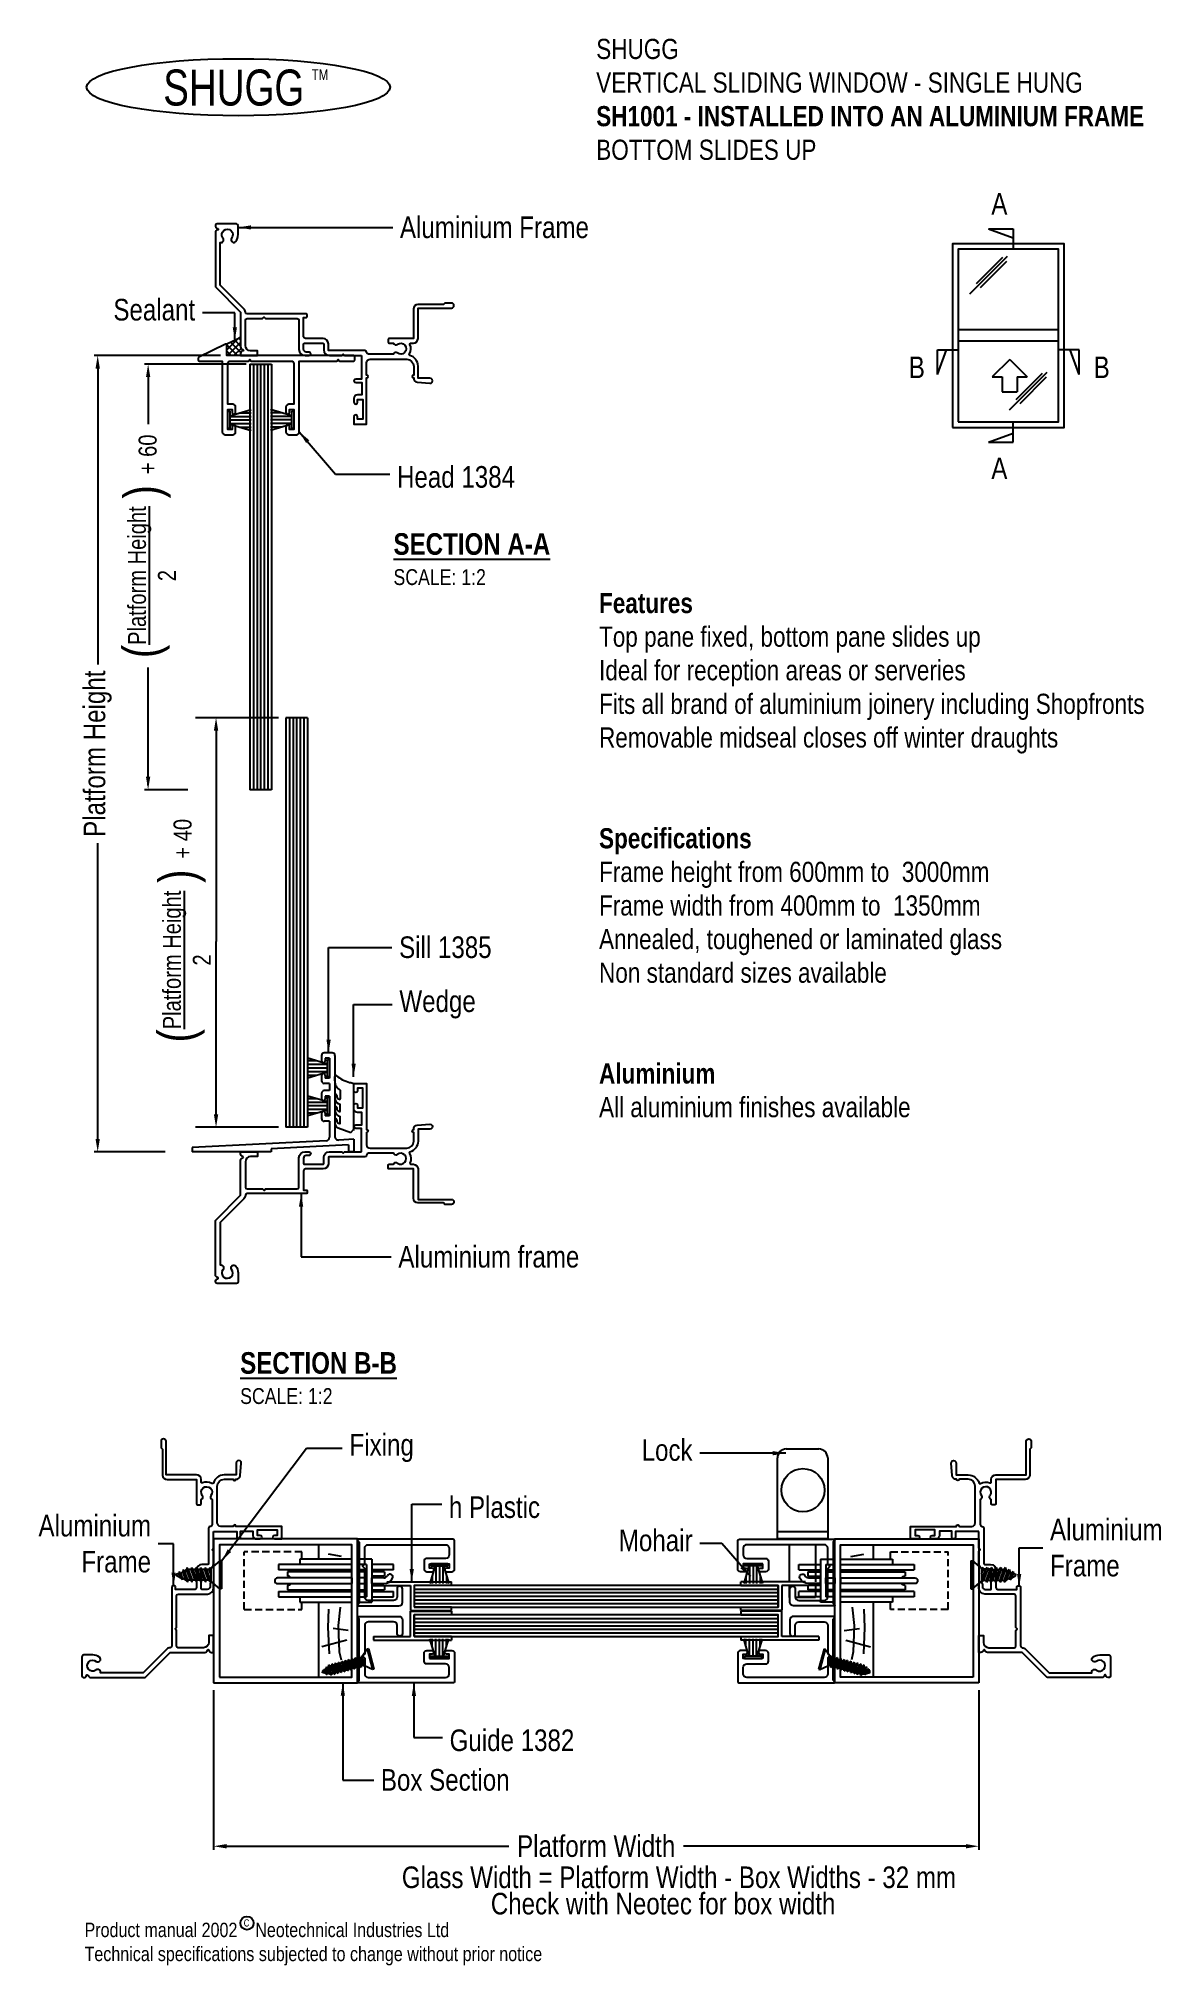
# Paper-space layout 'Layout1' of a CAD drawing. Extents: x -84 to 72, y -147 to 120.
# The model-space entities are those that its viewports show. They can reach past a viewport. Long polylines and large blocks are cut down to what shows.
import ezdxf

# ---------------------------------------------------------------- set-up
doc = ezdxf.new("R2010")
doc.units = 0
doc.header["$MEASUREMENT"] = 0
doc.linetypes.add('DASHED', pattern=[0.75, 0.5, -0.25])
doc.layers.get('0').update_dxf_attribs({"linetype": 'CONTINUOUS'})
doc.layers.get('DEFPOINTS').update_dxf_attribs({"linetype": 'CONTINUOUS'})
for name, color, linetype in [('CYAN', 4, 'CONTINUOUS'), ('DIMENSION', 7, 'CONTINUOUS'), ('GREY', 8, 'CONTINUOUS'), ('Magenta', 6, 'CONTINUOUS'), ('OUTLINE', 2, 'CONTINUOUS'), ('WHITE', 7, 'CONTINUOUS'), ('WIND', 9, 'CONTINUOUS')]:
    doc.layers.add(name, color=color, linetype=linetype)
doc.layers.get('WIND').freeze()
doc.styles.add('SHUGG', font='', dxfattribs={"width": 0.8, "height": 5})
doc.styles.add('stan', font='ARIAL.TTF', dxfattribs={"width": 0.8, "height": 2.2})
doc.styles.add('STAN22', font='ARIAL.TTF', dxfattribs={"width": 0.8, "height": 3})
doc.styles.add('STAN33', font='ARIAL.TTF', dxfattribs={"width": 0.8, "height": 2})
doc.styles.get('SHUGG').set_extended_font_data('QuickType')
doc.dimstyles.new('SHUGG', dxfattribs={"dimtxt": 2.8, "dimasz": 1.8, "dimexe": 0.5, "dimexo": 1, "dimgap": 1, "dimtad": 0, "dimdec": 0, "dimzin": 0, "dimdsep": 46, "dimtxsty": 'STAN22', "dimcen": 0.09, "dimclrt": 2, "dimadec": 0, "dimazin": 0, "dimtfac": 1, "dimtdec": 0, "dimtofl": 0, "dimtmove": 0, "dimatfit": 3, "dimfxl": 0, "dimtolj": 1, "dimtzin": 0, "dimarcsym": 0})

# ---------------------------------------------------------------- blocks, each defined once
blk = doc.blocks.new('*D1')
at = {"layer": 'DEFPOINTS', "color": 0}
for p in [(-75.6, 76.25), (-57.55, 76.25), (-65.24, -34.35)]:
    blk.add_point(p, dxfattribs=at)
at = {"layer": 'DIMENSION', "color": 0, "lineweight": -2}
for p, q in [((-58.55, 76.25), (-76.1, 76.25)), ((-75.6, 74.45), (-75.6, 33.36)), ((-75.6, -32.55), (-75.6, 8.54)), ((-66.24, -34.35), (-76.1, -34.35))]:
    blk.add_line(p, q, dxfattribs=at)
at = {"layer": 'DIMENSION', "color": 0}
for points in [[(-75.9, 74.45), (-75.3, 74.45), (-75.6, 76.25)], [(-75.9, -32.55), (-75.3, -32.55), (-75.6, -34.35)]]:
    blk.add_solid(points, dxfattribs=at)
at = {"layer": 'DIMENSION', "color": 2, "insert": (-75.6, 20.95), "char_height": 3, "attachment_point": 5, "rotation": 90, "style": 'STAN22'}
blk.add_mtext('\\A1;Platform Height', dxfattribs=at)
blk = doc.blocks.new('*D2')
at = {"layer": 'DEFPOINTS', "color": 0}
for p in [(-59.49, -108.12), (46.86, -108.12), (46.86, -130.8)]:
    blk.add_point(p, dxfattribs=at)
at = {"layer": 'DIMENSION', "color": 0, "lineweight": -2}
for p, q in [((-59.49, -109.12), (-59.49, -131.3)), ((46.86, -109.12), (46.86, -131.3)), ((-57.69, -130.8), (-18.47, -130.8)), ((45.06, -130.8), (5.83, -130.8))]:
    blk.add_line(p, q, dxfattribs=at)
at = {"layer": 'DIMENSION', "color": 0}
for points in [[(-57.69, -130.5), (-57.69, -131.1), (-59.49, -130.8)], [(45.06, -130.5), (45.06, -131.1), (46.86, -130.8)]]:
    blk.add_solid(points, dxfattribs=at)
at = {"layer": 'DIMENSION', "color": 2, "insert": (-6.32, -130.8), "char_height": 3, "attachment_point": 5, "style": 'STAN22'}
blk.add_mtext('\\A1;Platform Width', dxfattribs=at)
blk = doc.blocks.new('NT5837')
at = {"layer": 'OUTLINE', "linetype": 'Continuous'}
for p, q in [((-6.05, 27.5), (-8.25, 27.5)), ((-9, 26.75), (-9, 25.25)), ((-8, 26), (-8, 25.25)), ((-6.8, 26), (-8, 26)), ((-6.8, 26), (-6.8, 20.5)), ((-5.3, 26.75), (-5.3, 4.28)), ((-9, 21.25), (-9, 19.75)), ((-9, 16.25), (-9, 14.75)), ((-6.8, 19), (-8.25, 19)), ((-6.8, 17), (-8.25, 17)), ((-8, 21.25), (-8, 20.5)), ((-6.8, 20.5), (-8, 20.5)), ((-6.8, 19), (-6.8, 17)), ((-9, 10.75), (-9, 9.25)), ((-8, 15.5), (-8, 14.75)), ((-6.8, 15.5), (-8, 15.5)), ((-8, 10.75), (-8, 10)), ((-6.8, 15.5), (-6.8, 10)), ((-6.8, 8.5), (-8.25, 8.5)), ((-6.8, 10), (-8, 10)), ((-6.8, 8.5), (-6.8, 4.1)), ((-7.75, 3.1), (-45, 1.19)), ((-45, 1.19), (-45, 0)), ((-1.5, 1.92), (-23, 0.82)), ((-23, 0.82), (-23, 0)), ((0, 3.5), (-4.25, 3.28)), ((-1.5, 1.92), (-1.5, 0)), ((0, 0), (-1.5, 0)), ((0, 3.5), (0, 0))]:
    blk.add_line(p, q, dxfattribs=at)
at = {"layer": 'OUTLINE'}
blk.add_line((-23, 0), (-45, 0), dxfattribs=at)
at = {"layer": 'OUTLINE', "linetype": 'Continuous'}
for centre, radius, start, end in [((-8.25, 26.75), 0.75, 90, 180), ((-6.05, 26.75), 0.75, 0, 90), ((-8.5, 25.25), 0.5, 180, 0), ((-8.5, 21.25), 0.5, 0, 180), ((-8.25, 19.75), 0.75, 180, 270), ((-8.25, 16.25), 0.75, 90, 180), ((-8.5, 14.75), 0.5, 180, 0), ((-8.5, 10.75), 0.5, 0, 180), ((-8.25, 9.25), 0.75, 180, 270), ((-7.8, 4.1), 1, 272.9386, 0), ((-4.3, 4.28), 1, 180, 272.9386)]:
    blk.add_arc(centre, radius, start, end, dxfattribs=at)
blk = doc.blocks.new('NT6287PL')
at = {"layer": 'OUTLINE', "linetype": 'Continuous'}
for p, q in [((0, 0), (-21.71, 0)), ((-21.71, -1), (-21.71, 0)), ((0, -1), (0, 0)), ((-21.71, -1), (-11.31, -1)), ((-11.31, -1), (-11.31, -7)), ((0, -1), (-10.31, -1)), ((-10.31, -1), (-10.31, -8)), ((-21.71, -7), (-11.31, -7)), ((-21.71, -8), (-21.71, -7)), ((-10.31, -8), (-21.71, -8))]:
    blk.add_line(p, q, dxfattribs=at)
blk = doc.blocks.new('SHUGGPL')
at = {"linetype": 'DASHED'}
for p, q in [((-31.46, -14), (-31.46, 2)), ((-15.46, 2), (-31.46, 2)), ((-15.46, 0), (-15.46, 2)), ((-31.46, -14), (-15.46, -14)), ((-15.46, -14), (-15.46, -12))]:
    blk.add_line(p, q, dxfattribs=at)
for p, q in [((-1.6, 0), (-16, 0)), ((-16, 0), (-16, -1.5)), ((4, 0), (0, 0)), ((4, 0), (4, -12)), ((-1.6, -5.2), (-22.2, -5.2)), ((-1.6, -1.5), (-22, -1.5)), ((-22, -1.5), (-22, -3)), ((-1.6, -3), (-22, -3)), ((-1.6, -3.5), (-19.5, -3.5)), ((-19.5, -3.5), (-19.5, -4.7)), ((-1.6, -5.2), (-1.6, -6.8)), ((2.5, -1.5), (0, -1.5)), ((2.5, -3), (0, -3)), ((2.5, -3.5), (0, -3.5)), ((2.5, -5.2), (0, -5.2)), ((0, -5.2), (0, -6.8)), ((2.5, -1.5), (2.5, -10.5)), ((2.5, -6.8), (2.5, -5.2)), ((10, -1.5), (4, -1.5)), ((10, -3), (4, -3)), ((7.5, -3.5), (4, -3.5)), ((7.5, -4.7), (4, -4.7)), ((4, -6.8), (4, -5.2)), ((7.35, -5.2), (4, -5.2)), ((7.5, -3.5), (7.5, -4.7)), ((10, -3), (10, -1.5)), ((-22.2, -6.8), (-1.6, -6.8)), ((-22, -9), (-1.6, -9)), ((-22, -9), (-22, -10.5)), ((-22, -10.5), (-1.6, -10.5)), ((-19.5, -7.3), (-19.5, -8.5)), ((-19.5, -8.5), (-1.6, -8.5)), ((-16, -10.5), (-16, -12)), ((0, -6.8), (2.5, -6.8)), ((0, -8.5), (2.5, -8.5)), ((0, -9), (2.5, -9)), ((0, -10.5), (2.5, -10.5)), ((4, -6.8), (7.35, -6.8)), ((4, -7.3), (7.5, -7.3)), ((4, -8.5), (7.5, -8.5)), ((4, -9), (10, -9)), ((4, -10.5), (10, -10.5)), ((7.5, -7.3), (7.5, -8.5)), ((10, -10.5), (10, -9)), ((-16, -12), (-1.6, -12)), ((0, -12), (4, -12)), ((0.5, -12), (4, -12)), ((4, -12), (4, -11.5))]:
    blk.add_line(p, q)
for centre, radius, start, end in [((-22.2, -6), 0.8, 90, 270), ((-19.5, -6), 1.3, 37.9799, 90), ((7.5, -6), 1.3, 90, 142.0201), ((7.35, -4.15), 1.05, 270, 334.378), ((7.35, -4.15), 2.65, 270, 334.378), ((9.02, -4.95), 0.8, 334.378, 154.378), ((-19.5, -6), 1.3, 270, 322.0201), ((7.5, -6), 1.3, 217.9799, 270)]:
    blk.add_arc(centre, radius, start, end)
blk = doc.blocks.new('WOOD')
at = {"layer": 'GREY'}
for p, q in [((-9.11, -4), (-9.11, 0)), ((-9.11, -36.8), (-9.11, -16))]:
    blk.add_line(p, q, dxfattribs=at)
for points in [[(-2.85, -3.27), (-6.43, -2.6)], [(-6.43, -17.89), (-6.65, -23.02), (-6.32, -30.27)], [(-3.19, -17.33), (-3.75, -22.46), (-3.52, -29.72), (-2.97, -31.95)], [(-1.4, -26.48), (-8.33, -28.38)], [(-0.96, -23.8), (-5.2, -23.24)]]:
    blk.add_lwpolyline(points, dxfattribs=at)
blk = doc.blocks.new('03000')
at = {"flags": 128}
blk.add_lwpolyline([(-15.7, 13.2), (-15.7, 19.7), (-17.3, 19.7, -0.013709), (-17.33, 19.7, -0.972953), (-17.3, 20.7), (-15.6, 20.7), (-15.6, 24.1), (-16.8, 24.1, -0.006854), (-16.83, 24.1, -0.406206), (-17.8, 25.1), (-17.8, 26.15, -0.013709), (-17.8, 26.18, -0.972953), (-16.8, 26.15), (-16.8, 25.4), (-15.3, 25.4), (-15.3, 30.9), (-16.8, 30.9), (-16.8, 30.15, -0.013709), (-16.8, 30.12, -0.972953), (-17.8, 30.15), (-17.8, 32.2), (-14.3, 32.2), (-14.3, 19.4, -0.013709), (-14.28, 19.4, -0.972953), (-14.3, 18.6), (-14.3, 15.2, 0.006854), (-14.3, 15.17, 0.406206), (-13.3, 14.2), (-3.2, 14.2, 0.006854), (-3.15, 14.2, 0.406206), (-1.2, 16.2), (-1.2, 18.6, -0.013758), (-1.22, 18.6, -0.978429), (-1.2, 19.4, -0.00687), (-1.2, 19.43, -0.407248), (-0.2, 20.6), (3.24, 20.9, -0.014091), (3.28, 20.9, -1.015706), (3.3, 19.5), (0, 19.5), (0, 16.2, -0.005558), (0, 16.13, -0.323501), (-2.26, 13.14, 0.007989), (-2.27, 13.14, 0.482741), (-2.4, 12.77, -0.004297), (-2.38, 12.73, -0.246721), (-2.23, 10.1, 0.00872), (-2.23, 10.1, 0.5345), (-2, 9.75), (-1.3, 9.75, -0.006854), (-1.26, 9.75, -0.406206), (0, 8.45), (0, 0), (9.3, 0, -0.013709), (9.34, 0, -0.972953), (9.3, -1.4), (7.5, -1.4), (7.1, -1), (0, -1, -0.006854), (-0.04, -1, -0.406206), (-1.3, 0.3), (-1.3, 8.45), (-8.05, 8.45, -0.006854), (-8.06, 8.45, -0.406206), (-8.3, 8.7), (-8.3, 9.5, -0.006854), (-8.3, 9.51, -0.406206), (-8.05, 9.75), (-6.82, 9.75, -0.008856), (-6.81, 9.77, -0.544447), (-5.77, 10.1, 0.019747), (-5.68, 10.03, 2.022156), (-5.77, 12.45, -0.008856), (-5.79, 12.44, -0.544447), (-6.82, 12.8), (-13.8, 12.8, 0.006854), (-13.81, 12.8, 0.406206), (-14.3, 12.3, -0.006854), (-14.3, 12.29, -0.406206), (-14.8, 11.8), (-24.7, 11.8, 0.006854), (-24.71, 11.8, 0.406206), (-24.9, 11.6), (-24.9, 9.95, -0.006854), (-24.9, 9.91, -0.406206), (-26.4, 8.45), (-31.3, 8.45, 0.006854), (-31.31, 8.45, 0.406206), (-31.8, 7.95), (-31.8, 2.6), (-31.05, 2.6, -0.006854), (-31.04, 2.6, -0.406206), (-30.8, 2.35), (-30.8, 1.85, -0.006854), (-30.8, 1.84, -0.406206), (-31.05, 1.6), (-47.5, 1.6, 0.006672), (-47.51, 1.6, 0.394326), (-48, 1.12, -0.003245), (-48, 1.1, -0.184743), (-48.41, 0.19), (-55, -6.4), (-55, -18.23), (-54.77, -18.23, -0.00979), (-54.75, -18.23, -0.614668), (-54.19, -19.44, 0.019624), (-54.26, -19.54, 1.987458), (-51.81, -19.44, -0.013724), (-51.84, -19.41, -0.974591), (-50.66, -18.52, -0.002952), (-50.64, -18.55, -0.167753), (-50, -20.4), (-50, -22.9, -0.006854), (-50, -22.91, -0.406206), (-50.5, -23.4), (-55.79, -23.4, -0.005592), (-55.8, -23.4, -0.325644), (-56.27, -23.04, -0.00722), (-56.27, -23.02, -0.430412), (-55.7, -22.09, 0.011803), (-55.69, -22.09, 0.783193), (-55.71, -21.7, -0.005938), (-55.72, -21.7, -0.347338), (-56.3, -20.97), (-56.3, -5.94, -0.003427), (-56.3, -5.94, -0.195352), (-56.24, -5.8), (-49.3, 1.14), (-49.3, 10.77, -0.005919), (-49.3, 10.79, -0.346086), (-48.71, 11.5, 0.011952), (-48.7, 11.51, 0.796811), (-48.71, 11.9, -0.005938), (-48.72, 11.9, -0.347338), (-49.3, 12.63), (-49.3, 13.2), (-44.6, 13.2), (-44.6, 11.9), (-46.5, 11.9, 0.006854), (-46.54, 11.9, 0.406206), (-48, 10.4), (-48, 3.4, 0.006854), (-48, 3.39, 0.406206), (-47.5, 2.9), (-43.2, 2.9), (-42.8, 2.5), (-42.4, 2.9), (-33.6, 2.9, 0.006854), (-33.59, 2.9, 0.406206), (-33.1, 3.4), (-33.1, 11.45, -0.006854), (-33.1, 11.5, -0.406206), (-31.35, 13.2), (-30.3, 13.2, -0.013709), (-30.27, 13.2, -0.972953), (-30.3, 12.2), (-31.05, 12.2, 0.006854), (-31.07, 12.2, 0.406206), (-31.8, 11.45), (-31.8, 9.95, 0.006854), (-31.8, 9.94, 0.406206), (-31.6, 9.75), (-26.4, 9.75, 0.006854), (-26.39, 9.75, 0.406206), (-26.2, 9.95), (-26.2, 11.6, -0.006854), (-26.2, 11.64, -0.406206), (-24.6, 13.2), (-21.2, 13.2), (-20.8, 12.8), (-20.4, 13.2), (-15.7, 13.2)], format="xyb", dxfattribs=at)
blk = doc.blocks.new('wp48x60')
for p, q in [((0, 2.4), (0.6, 2.4)), ((0, -2.4), (0, 2.4)), ((0.6, 1.13), (6, 2.75)), ((0.6, 2.4), (0.6, -2.4)), ((0.6, 1), (6, 1)), ((0.6, 0), (6, 0)), ((3.5, 2), (6, 2)), ((0.6, -2.4), (0, -2.4)), ((0.6, -1), (6, -1)), ((0.6, -1.13), (6, -2.75)), ((3.5, -2), (6, -2))]:
    blk.add_line(p, q)
blk = doc.blocks.new('wp48x65')
for p, q in [((0, -2.4), (0, 2.4)), ((0, 2.4), (0.6, 2.4)), ((0.6, 1.13), (6.5, 2.9)), ((0.6, 2.4), (0.6, -2.4)), ((0.6, 1), (6.5, 1)), ((0.6, 0), (6.5, 0)), ((3.5, 2), (6.5, 2)), ((0.6, -2.4), (0, -2.4)), ((0.6, -1), (6.5, -1)), ((0.6, -1.13), (6.5, -2.9)), ((3.5, -2), (6.5, -2))]:
    blk.add_line(p, q)
blk = doc.blocks.new('n1384')
at = {"flags": 128}
blk.add_lwpolyline([(-43.11, -0.43, 0.287878), (-43.25, -0.66), (-43.25, -1.25, 0.414214), (-43, -1.5), (-36.55, -1.5), (-36.55, -21.2, 0.414214), (-35.75, -22), (-33.65, -22, 0.414214), (-32.85, -21.2), (-32.85, -19.75, 0.414214), (-33.35, -19.25, 0.414214), (-33.85, -19.75), (-33.85, -20.5), (-35.05, -20.5), (-35.05, -15), (-33.85, -15), (-33.85, -15.75, 0.414214), (-33.35, -16.25, 0.414214), (-32.85, -15.75), (-32.85, -14.3, 0.414214), (-33.65, -13.5), (-34.25, -13.5), (-35.05, -13.5), (-35.05, -2.3, -0.414214), (-34.25, -1.5), (-29.3, -1.5), (-28.9, -1.1), (-28.5, -1.5), (-17.4, -1.5, -0.414214), (-16.65, -2.25), (-16.65, -13.5), (-18.05, -13.5, 0.414214), (-18.85, -14.3), (-18.85, -15.75, 1), (-17.85, -15.75), (-17.85, -15), (-16.65, -15), (-16.65, -20.5), (-17.85, -20.5), (-17.85, -19.75, 0.414214), (-18.35, -19.25, 0.414214), (-18.85, -19.75), (-18.85, -21.2, 0.414214), (-18.05, -22), (-15.95, -22, 0.414214), (-15.15, -21.2), (-15.15, -1.5), (-4.75, -1.5), (-4.35, -1.1), (-3.95, -1.5), (0, -1.5, 0.414214), (0.25, -1.25), (0.25, -0.25, 0.414214), (0, 0), (-35.3, 0), (-35.3, 2.94, 0.552942), (-35.66, 3.16), (-43.11, -0.43)], format="xyb", dxfattribs=at)
blk = doc.blocks.new('SHUGGLK')
for p, q in [((-14, 0), (-14, 22.5)), ((-11.5, 25), (-2.5, 25)), ((0, 22.5), (0, 0)), ((0, 2), (-14, 2)), ((0, 0), (-14, 0)), ((-10.6, -11.9), (-10.6, -1.55)), ((-10.6, -1.55), (-3.4, -1.55)), ((-3.4, -1.55), (-3.4, -11.9)), ((-10.6, -16.23), (-10.6, -12.9)), ((-3.4, -12.9), (-3.4, -16.23)), ((-10.4, -16.23), (-10.6, -16.23)), ((-3.4, -16.23), (-8.9, -16.23))]:
    blk.add_line(p, q)
blk.add_circle((-6.88, 13.55), 6)
for centre, start, end in [((-11.5, 22.5), 90, 180), ((-2.5, 22.5), 0, 90)]:
    blk.add_arc(centre, 2.5, start, end)
blk = doc.blocks.new('n1382')
at = {"flags": 128}
blk.add_lwpolyline([(19.78, -6.8), (25.28, -6.8), (25.28, -8), (24.53, -8, 1), (24.53, -9), (26.03, -9, 0.414214), (26.78, -8.25), (26.78, -0.5, 0.414214), (26.28, 0), (0, 0, 0.668179), (-0.14, -0.34), (0.28, -0.76), (0.28, -17.74), (-0.14, -18.16, 0.668179), (0, -18.5), (11.28, -18.5, 0.414214), (12.28, -17.5), (12.28, -13.75, 1), (10.78, -13.75), (10.78, -16, -0.414214), (9.78, -17), (2.78, -17, -0.414214), (1.78, -16), (1.78, -8.1), (1.18, -7.5), (1.78, -6.9), (1.78, -2.5, -0.414214), (2.78, -1.5), (24.28, -1.5, -0.414214), (25.28, -2.5), (25.28, -4.3, -0.414214), (24.28, -5.3), (19.03, -5.3, 0.414214), (18.28, -6.05), (18.28, -8.25, 0.414214), (19.03, -9), (20.53, -9, 1), (20.53, -8), (19.78, -8)], format="xyb", close=True, dxfattribs=at)
blk = doc.blocks.new('wp48x55')
for p, q in [((0, 2.4), (0.6, 2.4)), ((0, -2.4), (0, 2.4)), ((0.6, 1.13), (5.5, 2.6)), ((0.6, 2.4), (0.6, -2.4)), ((0.6, 1), (5.5, 1)), ((0.6, 0), (5.5, 0)), ((3.5, 2), (5.5, 2)), ((0.6, -2.4), (0, -2.4)), ((0.6, -1), (5.5, -1)), ((0.6, -1.13), (5.5, -2.6)), ((3.5, -2), (5.5, -2))]:
    blk.add_line(p, q)
blk = doc.blocks.new('CS4G12')
for p, q in [((2.9, 0.38), (-2.9, 0.38)), ((-2.9, 0.38), (-2.9, 0)), ((2.9, 0), (-2.9, 0)), ((-2.9, 0), (-1.32, -1.88)), ((2.9, 0), (1.32, -1.88)), ((2.9, 0.38), (2.9, 0)), ((-1.54, -1.83), (-1.09, -2.22)), ((-1.54, -1.83), (-1.36, -1.83)), ((-1.54, -2.78), (-1.09, -2.78)), ((-1.54, -2.78), (-1.09, -3.17)), ((-1.54, -3.73), (-1.09, -4.12)), ((-1.54, -3.73), (-1.09, -3.73)), ((-1.54, -4.68), (-1.09, -5.07)), ((-1.54, -4.68), (-1.09, -4.68)), ((1.32, -1.88), (-1.32, -1.88)), ((-1.09, -2.22), (-1.09, -2.78)), ((-1.09, -2.22), (1.09, -3.05)), ((-1.09, -2.78), (1.09, -3.55)), ((-1.09, -3.17), (1.09, -4)), ((-1.09, -3.31), (-1.09, -3.73)), ((-1.09, -3.73), (1.09, -4.5)), ((-1.09, -4.68), (-1.09, -4.12)), ((-1.09, -4.12), (1.09, -4.94)), ((-1.09, -4.68), (1.09, -5.45)), ((-1.09, -5.07), (-1.09, -5.63)), ((-1.09, -5.07), (1.09, -5.89)), ((-0.97, -1.88), (1.09, -2.6)), ((0.5, -1.88), (1.09, -2.1)), ((1.54, -2), (1.09, -2.1)), ((1.09, -2.1), (1.09, -2.6)), ((1.54, -2.95), (1.09, -2.6)), ((1.54, -2.95), (1.09, -3.05)), ((1.09, -3.05), (1.09, -3.55)), ((1.54, -3.9), (1.09, -3.55)), ((1.54, -3.9), (1.09, -4)), ((1.09, -4), (1.09, -4.5)), ((1.54, -4.85), (1.09, -4.5)), ((1.54, -4.85), (1.09, -4.94)), ((1.09, -4.94), (1.09, -5.45)), ((1.54, -2), (1.34, -1.85)), ((-1.54, -5.63), (-1.09, -6.02)), ((-1.54, -5.63), (-1.09, -5.63)), ((-1.54, -6.58), (-1.09, -6.57)), ((-1.54, -6.58), (-1.09, -6.96)), ((-1.54, -7.52), (-1.09, -7.91)), ((-1.54, -7.52), (-1.09, -7.52)), ((-1.54, -8.47), (-1.09, -8.86)), ((-1.54, -8.47), (-1.09, -8.47)), ((-1.54, -9.42), (-1.09, -9.81)), ((-1.54, -9.42), (-1.09, -9.42)), ((-1.54, -10.37), (-1.09, -10.76)), ((-1.54, -10.37), (-1.09, -10.37)), ((-1.09, -5.63), (1.09, -6.4)), ((-1.09, -6.02), (-1.09, -6.57)), ((-1.09, -6.02), (1.09, -6.84)), ((-1.09, -6.57), (1.09, -7.34)), ((-1.09, -6.96), (1.09, -7.79)), ((-1.09, -7.52), (-1.09, -6.96)), ((-1.09, -7.52), (1.09, -8.29)), ((-1.09, -7.91), (1.09, -8.74)), ((-1.09, -7.91), (-1.09, -8.47)), ((-1.09, -8.47), (1.09, -9.24)), ((-1.09, -8.86), (1.09, -9.68)), ((-1.09, -8.86), (-1.09, -9.42)), ((-1.09, -9.42), (1.09, -10.19)), ((-1.09, -9.81), (1.09, -10.63)), ((-1.09, -9.81), (-1.09, -10.37)), ((-1.09, -10.37), (1.09, -11.14)), ((1.54, -5.8), (1.09, -5.45)), ((1.54, -5.8), (1.09, -5.89)), ((1.09, -5.89), (1.09, -6.4)), ((1.54, -6.75), (1.09, -6.4)), ((1.54, -6.75), (1.09, -6.84)), ((1.09, -6.84), (1.09, -7.34)), ((1.54, -7.69), (1.09, -7.34)), ((1.54, -7.69), (1.09, -7.79)), ((1.09, -7.79), (1.09, -8.29)), ((1.54, -8.64), (1.09, -8.29)), ((1.54, -8.64), (1.09, -8.74)), ((1.09, -8.74), (1.09, -9.24)), ((1.54, -9.59), (1.09, -9.24)), ((1.54, -9.59), (1.09, -9.68)), ((1.09, -9.68), (1.09, -10.19)), ((1.54, -10.54), (1.09, -10.19)), ((1.54, -10.54), (1.09, -10.63)), ((1.09, -10.63), (1.09, -11.14)), ((-1.54, -11.32), (-1.09, -11.7)), ((-1.54, -11.32), (-1.09, -11.32)), ((-1.09, -10.76), (1.09, -11.58)), ((-1.09, -10.76), (-1.09, -11.32)), ((-1.09, -11.32), (0.7, -11.95)), ((-1.09, -11.7), (0.7, -12.38)), ((-1.09, -11.7), (-0.61, -12.44)), ((-1.06, -12.44), (-0.61, -12.83)), ((-1.06, -12.44), (-0.61, -12.44)), ((-0.61, -12.44), (0.32, -12.76)), ((-0.61, -12.83), (-0.13, -13.63)), ((-0.61, -12.83), (0.31, -13.18)), ((-0.13, -13.63), (0.14, -13.63)), ((0.31, -13.18), (0.14, -13.63)), ((0.73, -13.09), (0.31, -13.18)), ((0.7, -12.38), (0.32, -12.76)), ((0.73, -13.09), (0.32, -12.76)), ((1.09, -11.58), (0.7, -11.95)), ((1.13, -12.29), (0.7, -11.95)), ((1.13, -12.29), (0.7, -12.38)), ((1.54, -11.49), (1.09, -11.14)), ((1.54, -11.49), (1.09, -11.58))]:
    blk.add_line(p, q)
blk = doc.blocks.new('cs6g12')
for p, q in [((-3.86, 0.5), (-3.86, 0)), ((3.86, 0.5), (-3.86, 0.5)), ((-3.86, 0), (-1.76, -2.5)), ((3.86, 0), (-3.86, 0)), ((3.86, 0), (1.76, -2.5)), ((3.86, 0.5), (3.86, 0)), ((-2.05, -2.59), (-1.46, -3.11)), ((-2.05, -2.59), (-1.46, -2.59)), ((-2.05, -3.85), (-1.46, -4.37)), ((-2.05, -3.85), (-1.46, -3.85)), ((-2.05, -5.12), (-1.46, -5.63)), ((-2.05, -5.12), (-1.46, -5.12)), ((1.76, -2.5), (-1.76, -2.5)), ((-1.46, -2.5), (-1.46, -2.59)), ((-1.46, -2.59), (1.46, -3.61)), ((-1.46, -3.11), (1.46, -4.21)), ((-1.46, -3.11), (-1.46, -3.85)), ((-1.46, -3.85), (1.46, -4.88)), ((-1.46, -4.37), (1.46, -5.47)), ((-1.46, -4.37), (-1.46, -5.12)), ((-1.46, -5.12), (1.46, -6.14)), ((0.29, -2.5), (1.46, -2.94)), ((2.05, -2.82), (1.46, -2.94)), ((1.46, -2.94), (1.46, -3.61)), ((2.05, -4.08), (1.46, -3.61)), ((2.05, -4.08), (1.46, -4.21)), ((1.46, -4.21), (1.46, -4.88)), ((2.05, -5.34), (1.46, -4.88)), ((2.05, -5.34), (1.46, -5.47)), ((2.05, -2.82), (1.65, -2.5)), ((-2.05, -6.38), (-1.46, -6.9)), ((-2.05, -6.38), (-1.46, -6.38)), ((-2.05, -7.65), (-1.46, -7.64)), ((-2.05, -7.65), (-1.46, -8.16)), ((-2.05, -8.91), (-1.46, -9.43)), ((-2.05, -8.91), (-1.46, -8.91)), ((-1.46, -5.63), (1.46, -6.73)), ((-1.46, -5.63), (-1.46, -6.38)), ((-1.46, -6.38), (1.46, -7.41)), ((-1.46, -6.9), (1.46, -8)), ((-1.46, -6.9), (-1.46, -7.64)), ((-1.46, -7.64), (1.46, -8.67)), ((-1.46, -8.16), (1.46, -9.26)), ((-1.46, -8.16), (-1.46, -8.91)), ((-1.46, -8.91), (0.93, -9.75)), ((-1.46, -9.43), (0.93, -10.33)), ((-1.46, -9.43), (-0.82, -10.4)), ((-1.41, -10.41), (-0.82, -10.4)), ((-1.41, -10.41), (-0.82, -10.92)), ((-0.82, -10.4), (0.42, -10.84)), ((0.93, -10.33), (0.42, -10.84)), ((1.46, -9.26), (0.93, -9.75)), ((1.51, -10.21), (0.93, -9.75)), ((1.51, -10.21), (0.93, -10.33)), ((1.46, -5.47), (1.46, -6.14)), ((2.05, -6.61), (1.46, -6.14)), ((2.05, -6.61), (1.46, -6.73)), ((1.46, -6.73), (1.46, -7.41)), ((2.05, -7.87), (1.46, -7.41)), ((2.05, -7.87), (1.46, -8)), ((1.46, -8), (1.46, -8.67)), ((2.05, -9.14), (1.46, -8.67)), ((2.05, -9.14), (1.46, -9.26)), ((-0.82, -10.92), (-0.17, -12)), ((-0.82, -10.92), (0.42, -11.39)), ((-0.17, -12), (0.18, -12)), ((0.42, -11.39), (0.18, -12)), ((0.97, -11.27), (0.42, -10.84)), ((0.97, -11.27), (0.42, -11.39))]:
    blk.add_line(p, q)

msp = doc.modelspace()

# ---------------------------------------------------------------- hatches: boundary and pattern name
at = {"layer": 'Magenta'}
h = msp.add_hatch(dxfattribs=at)
h.set_pattern_fill('ANSI37', color=256, scale=10, style=0)
h.set_pattern_definition([(45, (-67.1742, -223.7442), (-0.8838835, 0.8838835), []), (135, (-67.1742, -223.7442), (-0.8838835, -0.8838835), [])])
h.paths.add_polyline_path([(27.9, 249.29, -0.023313), (23.72, 247.39, -0.508415), (24.05, 247.15), (24.05, 244.21), (27.9, 244.21), (27.9, 244.79, -0.354007), (28.49, 245.52, 0.802413), (28.49, 245.91, -0.355282), (27.9, 246.64)])

# ---------------------------------------------------------------- linework, layer by layer
at = {"layer": 'CYAN'}
for p, q in [((777.95, 280.26), (791.17, 275.44)), ((777.95, 280.26), (791.17, 280.26)), ((791.17, 280.26), (791.17, 269.23)), ((30.45, 241.85), (30.45, 123.62)), ((30.45, 241.85), (36.45, 241.85)), ((36.45, 241.85), (36.45, 123.62)), ((694.22, 215.48), (683.2, 215.48)), ((694.22, 202.26), (689.4, 215.48)), ((694.22, 202.26), (694.22, 215.48)), ((750.61, 202.26), (755.42, 215.48)), ((750.61, 202.26), (750.61, 215.48)), ((750.61, 215.48), (761.63, 215.48)), ((826.42, 215.48), (815.4, 215.48)), ((826.42, 202.26), (821.6, 215.48)), ((826.42, 202.26), (826.42, 215.48)), ((789.32, 210.28), (779.95, 200.91)), ((789.32, 210.28), (798.69, 200.91)), ((779.95, 200.91), (785.32, 200.91)), ((785.32, 200.91), (785.32, 192.91)), ((793.32, 200.91), (793.32, 192.91)), ((793.32, 200.91), (798.69, 200.91)), ((785.32, 192.91), (793.32, 192.91)), ((791.17, 165.88), (791.17, 176.91)), ((777.95, 165.88), (791.17, 170.7)), ((777.95, 165.88), (791.17, 165.88)), ((40.45, 143.62), (40.45, 29.85)), ((46.45, 143.62), (40.45, 143.62)), ((46.45, 143.62), (46.45, 29.85)), ((36.45, 123.62), (30.45, 123.62)), ((46.45, 29.85), (40.45, 29.85))]:
    msp.add_line(p, q, dxfattribs=at)
for points in [[(364.38, -58.95), (465.58, -58.95), (465.58, -52.95), (364.38, -52.95)], [(364.38, -67.15), (465.58, -67.15), (465.58, -61.15), (364.38, -61.15)]]:
    msp.add_lwpolyline(points, close=True, dxfattribs=at)
at = {"layer": 'DIMENSION', "color": 6}
msp.add_line((59.4, 28.99), (59.4, 42.02), dxfattribs=at)
at = {"layer": 'GREY'}
for p, q in [((767.95, 245.42), (788.12, 265.58)), ((771.51, 250.95), (785.66, 265.09)), ((773.64, 248.83), (787.78, 262.97)), ((31.45, 241.85), (31.45, 123.62)), ((32.45, 241.85), (32.45, 123.62)), ((33.45, 241.85), (33.45, 123.62)), ((34.45, 241.85), (34.45, 123.62)), ((35.45, 241.85), (35.45, 123.62)), ((789.23, 183.33), (809.4, 203.5)), ((792.79, 188.86), (806.93, 203)), ((794.91, 186.74), (809.06, 200.88)), ((41.45, 143.62), (41.45, 29.85)), ((42.45, 143.62), (42.45, 29.85)), ((43.45, 143.62), (43.45, 29.85)), ((44.45, 143.62), (44.45, 29.85)), ((45.45, 143.62), (45.45, 29.85)), ((364.38, -53.95), (465.58, -53.95)), ((364.38, -54.95), (465.58, -54.95)), ((364.38, -55.95), (465.58, -55.95)), ((364.38, -56.95), (465.58, -56.95)), ((364.38, -57.95), (465.58, -57.95)), ((364.38, -62.15), (465.58, -62.15)), ((364.38, -63.15), (465.58, -63.15)), ((364.38, -64.15), (465.58, -64.15)), ((364.38, -65.15), (465.58, -65.15)), ((364.38, -66.15), (465.58, -66.15))]:
    msp.add_line(p, q, dxfattribs=at)
at = {"layer": 'Magenta', "linetype": 'Continuous'}
for p, q in [((54.1, 42.76), (54.1, 43.99)), ((54.1, 38.68), (54.1, 37.8)), ((54.6, 38.68), (54.6, 38.59)), ((55.34, 37.62), (55.41, 37.6)), ((55.6, 40.16), (55.6, 37.75)), ((54.1, 35.31), (54.1, 34.43)), ((54.6, 35.31), (54.6, 35.21)), ((55.34, 34.24), (55.41, 34.23)), ((55.6, 34.37), (55.6, 36.3)), ((55.6, 31), (55.6, 32.93)), ((54.1, 31.93), (54.1, 31.05)), ((54.6, 31.93), (54.6, 31.84)), ((54.97, 29.69), (58.49, 28.42)), ((55.34, 30.87), (55.41, 30.85)), ((58.49, 28.42), (59.4, 29.33))]:
    msp.add_line(p, q, dxfattribs=at)
at = {"layer": 'Magenta'}
msp.add_arc((5.44, 293.1), 49.23, 291.7588, 297.1411, dxfattribs=at)
at = {"layer": 'Magenta', "linetype": 'Continuous'}
for centre, radius, start, end in [((54.35, 43.99), 0.25, 50.1136, 180), ((60.28, 51.08), 9, 230.1136, 256.6162), ((56.72, 42.54), 2.63, 175.1956, 244.8044), ((54.35, 38.68), 0.25, 0, 180), ((55.6, 37.8), 1.5, 180, 270), ((55.6, 38.59), 1, 180, 255), ((55.45, 37.75), 0.15, 255, 360), ((68.05, 77.77), 36.79, 254.4581, 256.3949), ((54.35, 35.31), 0.25, 0, 180), ((55.6, 34.43), 1.5, 180, 270), ((54.35, 31.93), 0.25, 0, 180), ((55.6, 35.21), 1, 180, 255), ((55.45, 34.37), 0.15, 255, 0), ((55.6, 31.05), 1.5, 180, 245.4664), ((55.6, 31.84), 1, 180, 255), ((55.45, 31), 0.15, 255, 0)]:
    msp.add_arc(centre, radius, start, end, dxfattribs=at)
at = {"layer": 'OUTLINE', "linetype": 'Continuous'}
for p, q in [((356.12, -52.95), (363.38, -52.95)), ((356.78, -51.95), (374.78, -51.95)), ((363.38, -52.95), (363.38, -59.95)), ((374.78, -52.95), (364.38, -52.95)), ((364.38, -52.95), (364.38, -58.95)), ((374.78, -52.95), (374.78, -51.95)), ((455.18, -52.95), (455.18, -51.95)), ((473.18, -51.95), (455.18, -51.95)), ((455.18, -52.95), (465.58, -52.95)), ((465.58, -52.95), (465.58, -58.95)), ((466.58, -52.95), (466.58, -59.95)), ((473.84, -52.95), (466.58, -52.95)), ((363.38, -59.95), (374.78, -59.95)), ((374.78, -58.95), (364.38, -58.95)), ((374.78, -59.95), (374.78, -58.95)), ((455.18, -58.95), (465.58, -58.95)), ((455.18, -59.95), (455.18, -58.95)), ((466.58, -59.95), (455.18, -59.95))]:
    msp.add_line(p, q, dxfattribs=at)
at = {"layer": 'OUTLINE'}
for points in [[(758.63, 173.89), (818.4, 173.89), (818.4, 272.25), (758.63, 272.25)], [(761.63, 176.89), (815.4, 176.89), (815.4, 269.25), (761.63, 269.25)], [(308.63, -80.05), (348.63, -80.05), (348.63, -40.05), (308.63, -40.05)], [(310.23, -78.45), (347.03, -78.45), (347.03, -41.65), (310.23, -41.65)], [(521.33, -80.05), (481.33, -80.05), (481.33, -40.05), (521.33, -40.05)], [(519.73, -78.45), (482.93, -78.45), (482.93, -41.65), (519.73, -41.65)]]:
    msp.add_lwpolyline(points, close=True, dxfattribs=at)
at = {"layer": 'WHITE'}
for p, q in [((815.4, 226.07), (761.63, 226.07)), ((815.4, 220.07), (761.63, 220.07))]:
    msp.add_line(p, q, dxfattribs=at)

# ---------------------------------------------------------------- block references
at = {"layer": 'GREY', "xscale": -1}
for name, p, rotation in [('cs6g12', (310.36, -50.03), 270), ('CS4G12', (352.04, -73.51), 285.0000000000004)]:
    msp.add_blockref(name, p, dxfattribs=dict(at, rotation=rotation))
at = {"layer": 'GREY'}
for name, p, rotation in [('cs6g12', (519.6, -50.03), 90), ('CS4G12', (477.92, -73.51), 74.99999999999962)]:
    msp.add_blockref(name, p, dxfattribs=dict(at, rotation=rotation))
at = {"layer": 'Magenta'}
msp.add_blockref('wp48x65', (24.3, 226.34), dxfattribs=at)
for name, p, rotation in [('wp48x65', (42.7, 226.34), 180), ('wp48x60', (52.6, 46.27), 180), ('wp48x60', (52.6, 35.77), 180), ('wp48x55', (458.58, -46.95), 270), ('wp48x55', (371.38, -73.25), 90)]:
    msp.add_blockref(name, p, dxfattribs=dict(at, rotation=rotation))
at = {"layer": 'Magenta', "xscale": -1}
for p, rotation in [((371.38, -46.95), 90), ((458.58, -73.25), 270)]:
    msp.add_blockref('wp48x55', p, dxfattribs=dict(at, rotation=rotation))
at = {"layer": 'OUTLINE', "xscale": -1}
for name, p, rotation in [('03000', (77.2, 257.41), 180), ('03000', (295.43, -22.25), 270), ('n1382', (348.85, -80.05), 180), ('NT6287PL', (476.89, -68.15), 180)]:
    msp.add_blockref(name, p, dxfattribs=dict(at, rotation=rotation))
at = {"layer": 'OUTLINE'}
for name, p in [('n1384', (59.35, 244.21)), ('03000', (77.2, 9.82)), ('n1382', (348.85, -40.15))]:
    msp.add_blockref(name, p, dxfattribs=at)
for name, p, rotation in [('03000', (534.53, -22.25), 90), ('NT6287PL', (353.07, -68.15), 180), ('n1382', (481.11, -80.05), 180)]:
    msp.add_blockref(name, p, dxfattribs=dict(at, rotation=rotation))
at = {"layer": 'OUTLINE', "xscale": -1}
msp.add_blockref('n1382', (481.11, -40.15), dxfattribs=at)
at = {"layer": 'WHITE'}
for name, p in [('NT5837', (59.4, 23.02)), ('SHUGGLK', (479.33, -40.05)), ('WOOD', (347.03, -41.65)), ('SHUGGPL', (348.63, -45.65))]:
    msp.add_blockref(name, p, dxfattribs=at)
at = {"layer": 'WHITE', "xscale": -1}
for name, p in [('WOOD', (482.93, -41.65)), ('SHUGGPL', (481.33, -45.65))]:
    msp.add_blockref(name, p, dxfattribs=at)

psp = doc.layouts.get("Layout1")

# ---------------------------------------------------------------- linework, layer by layer
at = {"layer": 'DEFPOINTS', "color": 0, "linetype": 'ByBlock'}
for p in [(-55.58, 76.25), (-67.33, 51.96), (-62.48, -1.43)]:
    psp.add_point(p, dxfattribs=at)
at = {"layer": 'DIMENSION'}
for p, q in [((-54.95, 75.06), (-69.09, 75.06)), ((-68.59, 73.26), (-68.59, 66.72)), ((-68.59, 16.58), (-68.59, 32.93)), ((-50.45, 25.95), (-61.99, 25.95)), ((-59.15, 24.15), (-59.15, -5.14)), ((-63.06, 15.95), (-69.09, 15.95)), ((-59.15, -29.13), (-59.15, -5.14)), ((-50.45, -30.93), (-61.99, -30.93))]:
    psp.add_line(p, q, dxfattribs=at)
psp.add_circle((-54.85, -141.47), 0.922, dxfattribs=at)
for points in [[(-68.89, 73.26), (-68.29, 73.26), (-68.59, 75.06)], [(-59.45, 24.15), (-58.85, 24.15), (-59.15, 25.95)], [(-68.89, 17.75), (-68.29, 17.75), (-68.59, 15.95)], [(-59.45, -29.13), (-58.85, -29.13), (-59.15, -30.93)]]:
    psp.add_solid(points, dxfattribs=at)
at = {"layer": 'OUTLINE'}
psp.add_ellipse((-56.05, 113.52), major_axis=(-21.09, 0), ratio=0.187886, dxfattribs=at)

# ---------------------------------------------------------------- texts
at = {"layer": 'CYAN', "style": 'SHUGG', "width": 0.8}
psp.add_text('SHUGG', height=5, dxfattribs=at).set_placement((-66.49, 110.98))
at = {"layer": 'DIMENSION', "color": 2, "char_height": 3, "style": 'STAN22'}
for s, insert, attachment_point in [('Aluminium Frame ', (-33.59, 94.05), 4), ('Sealant', (-62.05, 81.08), 9), ('Head 1384', (-34, 60.9), 1), ('Sill 1385', (-33.71, -5.95), 4), ('Wedge', (-33.67, -13.88), 4), ('Aluminium frame', (-33.81, -48.94), 4), ('\\A1;Fixing', (-40.6, -75.49), 4), ('Lock', (7.08, -77.31), 9), ('h Plastic', (-26.79, -82.2), 1), ('Aluminium\\PFrame', (-68.18, -88.79), 6), ('Aluminium\\PFrame', (56.76, -89.34), 4), ('Mohair', (7.08, -89.86), 9), ('Guide 1382', (-26.69, -114.58), 1), ('Box Section', (-36.24, -121.6), 4)]:
    psp.add_mtext(s, dxfattribs=dict(at, insert=insert, attachment_point=attachment_point))
at = {"layer": 'DIMENSION', "color": 2, "char_height": 2.5, "attachment_point": 5, "rotation": 90, "style": 'STAN22'}
for insert in [(-68.06, 45.69), (-63.21, -7.7)]:
    psp.add_mtext('{\\LPlatform Height \\P}2', dxfattribs=dict(at, insert=insert))
at = {"layer": 'OUTLINE', "width": 0.8}
for s, height, style, p in [('TM', 1.5, 'SHUGG', (-45.86, 114.52)), ('A', 3, 'STAN22', (48.6, 95.82)), ('B', 3, 'STAN22', (37.13, 73.12)), ('B', 3, 'STAN22', (62.83, 73.12)), ('A', 3, 'STAN22', (48.6, 59.09)), ('Glass Width = Platform Width - Box Widths - 32 mm', 3, 'STAN22', (-33.33, -136.61)), ('Check with Neotec for box width', 3, 'STAN22', (-20.96, -140.27)), ('C', 1, 'STAN33', (-55.31, -141.95))]:
    psp.add_text(s, height=height, dxfattribs=dict(at, style=style)).set_placement(p)
at = {"layer": 'OUTLINE', "attachment_point": 1}
for s, insert, char_height, width, style in [('SHUGG\\PVERTICAL SLIDING WINDOW - SINGLE HUNG\\P{\\fArial|b1|i0|c0|p34;SH1001 - INSTALLED INTO AN ALUMINIUM FRAME\\P}BOTTOM SLIDES UP', (-6.31, 120.24), 2.8, 86.23, 'STAN22'), ('{\\fArial|b1|i0|c0|p34;\\LSECTION A-A\\P\\fArial|b0|i0|c0|p34;\\H0.7333x;\\lSCALE: 1:2}', (-34.49, 51.58), 3, 34.39, 'stan'), ('{\\fArial|b1|i0|c0|p34;Features\\P}Top pane fixed, bottom pane slides up\\PIdeal for reception areas or serveries\\PFits all brand of aluminium joinery including Shopfronts\\PRemovable midseal closes off winter draughts\\P\\P\\P{\\fArial|b1|i0|c0|p34;Specifications\\P}Frame height from 600mm to  3000mm\\PFrame width from 400mm to  1350mm\\PAnnealed, toughened or laminated glass\\PNon standard sizes available \\P\\P\\P{\\fArial|b1|i0|c0|p34;Aluminium\\P}All aluminium finishes available', (-5.92, 43.28), 2.8, 150, 'STAN22'), ('{\\fArial|b1|i0|c0|p34;\\LSECTION B-B\\P\\fArial|b0|i0|c0|p34;\\H0.7333x;\\lSCALE: 1:2}', (-55.8, -62.17), 3, 34.39, 'stan'), ('Product manual 2002    Neotechnical Industries Ltd\\PTechnical specifications subjected to change without prior notice', (-77.43, -141.42), 2, 117.43, 'STAN33')]:
    psp.add_mtext(s, dxfattribs=dict(at, insert=insert, char_height=char_height, width=width, style=style))
at = {"layer": 'OUTLINE', "width": 65, "attachment_point": 1, "rotation": 90, "style": 'STAN22'}
for s, insert, char_height in [('+ 60', (-69.91, 59.77), 2.5), (')', (-71.94, 56.39), 5), ('(', (-72.1, 34.23), 5), ('+ 40', (-65.06, 6.38), 2.5), (')', (-67.1, 3), 5), ('(', (-67.25, -19.16), 5)]:
    psp.add_mtext(s, dxfattribs=dict(at, insert=insert, char_height=char_height))

# ---------------------------------------------------------------- dimensions: what is measured, and where the dimension line sits
at = {"layer": 'DIMENSION'}
dim = psp.add_linear_dim(base=(-75.6, 76.25), p1=(-65.24, -34.35), p2=(-57.55, 76.25), angle=90, text='Platform Height', dimstyle='SHUGG', dxfattribs=at)
dim.commit()
dim.dimension.update_dxf_attribs({"geometry": '*D1', "text_midpoint": (-75.6, 20.95)})
dim = psp.add_linear_dim(base=(46.86, -130.8), p1=(-59.49, -108.12), p2=(46.86, -108.12), text='Platform Width', dimstyle='SHUGG', dxfattribs=at)
dim.commit()
dim.dimension.update_dxf_attribs({"geometry": '*D2', "text_midpoint": (-6.32, -130.8)})

# ---------------------------------------------------------------- leaders
at = {"layer": 'DIMENSION', "annotation_type": 0, "has_hookline": 1}
for points, hookline_direction, text_width in [([(-56.07, 94.05), (-34.59, 94.05)], 0, 26.14), ([(-56.54, 78.39), (-56.54, 82.18), (-61.05, 82.18)], 1, 11.2), ([(-47.58, 65.65), (-42.53, 59.8), (-35, 59.8)], 0, 15.97), ([(-43.51, -20.57), (-43.51, -5.95), (-34.71, -5.95)], 0, 12.58), ([(-40.03, -23.91), (-40.03, -13.88), (-34.67, -13.88)], 0, 10.44), ([(-47.33, -40.15), (-47.33, -48.94), (-34.81, -48.94)], 0, 25.02), ([(-58.37, -91.18), (-46.6, -75.49), (-41.6, -75.49)], 0, 9.43), ([(20.02, -76.21), (8.08, -76.21)], 1, 6.82), ([(-31.95, -94.09), (-31.95, -83.3), (-27.79, -83.3)], 0, 12.42), ([(-65.05, -94.61), (-65.05, -88.79), (-67.18, -88.79)], 1, 15.44), ([(15.12, -93.35), (11.14, -88.76), (8.08, -88.76)], 1, 10.05), ([(52.47, -94.77), (52.47, -89.34), (55.76, -89.34)], 0, 15.44), ([(-41.53, -108.1), (-41.53, -121.6), (-37.24, -121.6)], 0, 17.42), ([(-31.65, -108.11), (-31.65, -115.68), (-27.69, -115.68)], 0, 16.98)]:
    psp.add_leader(points, dimstyle='SHUGG', override={"dimgap": 1, "dimtad": 0}, dxfattribs=dict(at, hookline_direction=hookline_direction, text_width=text_width))

# ---------------------------------------------------------------- viewports
at = {"layer": 'WIND'}
for center, size, view_center_point, view_height, status in [((-47.25, 19.04), (46.06, 156.578), (44.86, 129.8), 313.155, 4), ((-5.88, -92.45), (153.16, 49.2716), (415.85, -48.71), 98.5432, 3)]:
    psp.add_viewport(center=center, size=size, view_center_point=view_center_point, view_height=view_height, status=status, dxfattribs=at)
psp.add_viewport(center=(49.49, 69.17), size=(45.52, 54.145), view_center_point=(782.85, 185.03), view_height=208.828, dxfattribs=at)

doc.saveas('drawing.dxf')
